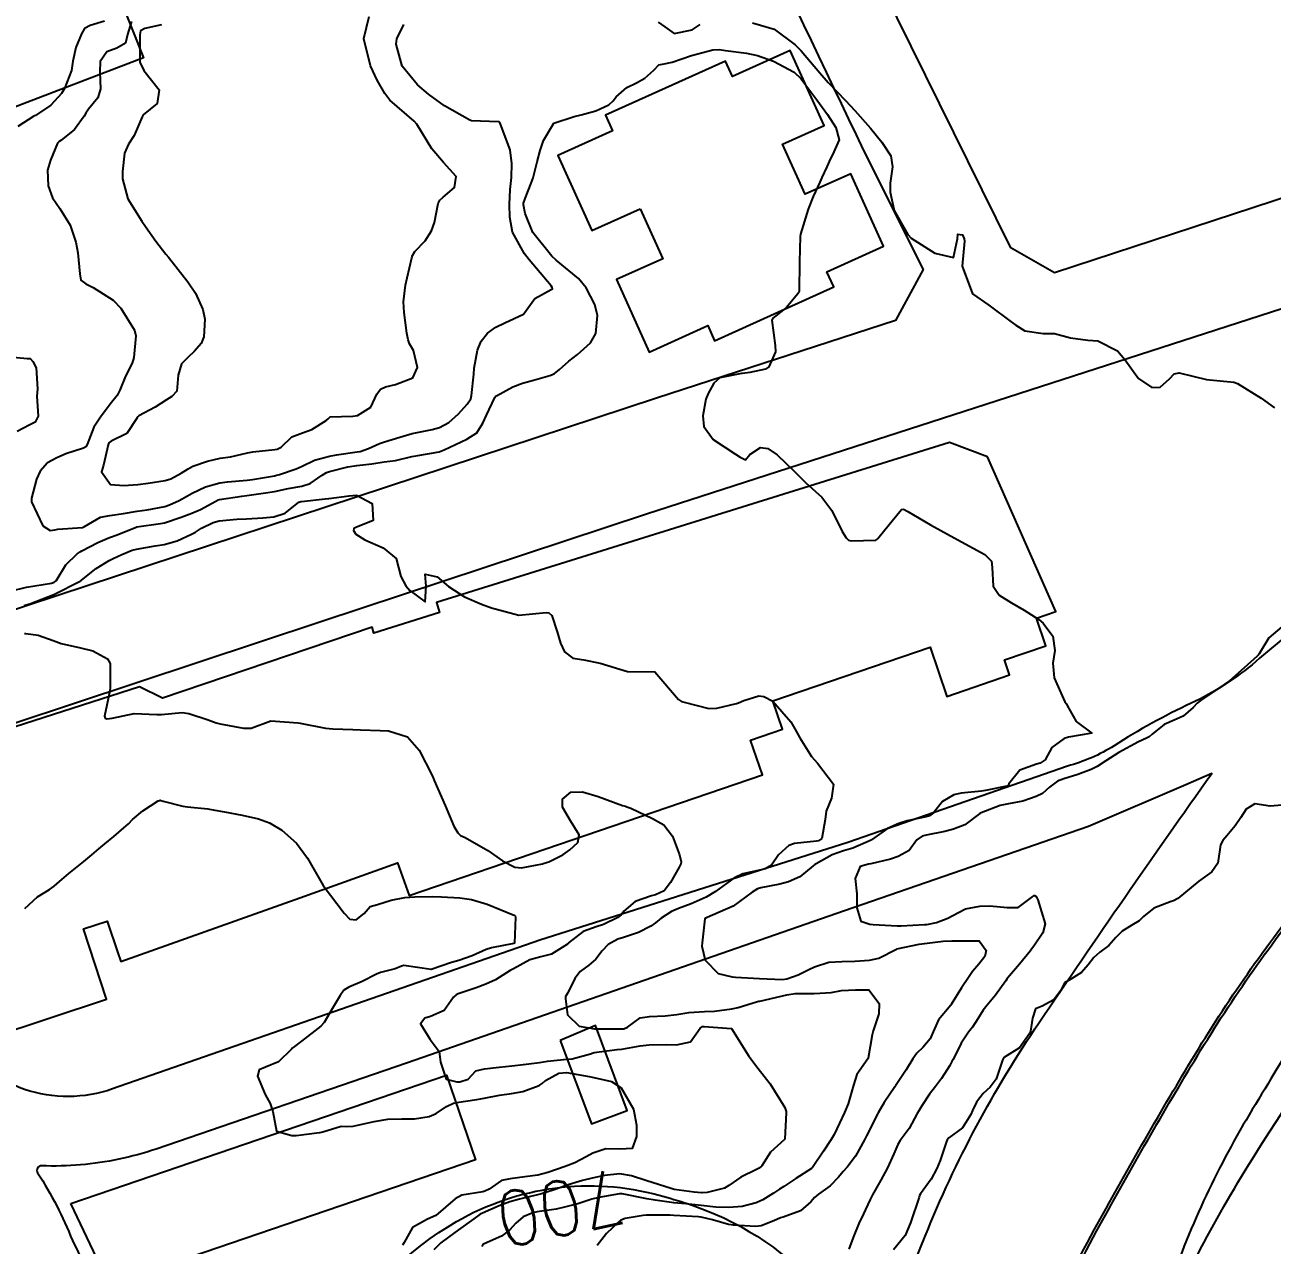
# Model space of a CAD drawing. Header units: metres. Extents: x 286371 to 293043, y 7462578 to 7466404.
# Drawn here: x 289036 to 289127.1, y 7464872.8 to 7464962 of the extents above; entities that cross this region are included whole.
import ezdxf
from ezdxf.enums import TextEntityAlignment as Align

# ---------------------------------------------------------------- set-up
doc = ezdxf.new("R2010")
doc.units = ezdxf.units.M
doc.header["$MEASUREMENT"] = 0
for name, color, linetype in [('Canteiro', 45, 'Continuous'), ('Cotas', 45, 'Continuous'), ('Curvas de Nivel 1m', 11, 'Continuous'), ('Curvas de Nivel 5m', 15, 'Continuous'), ('Edificações', 30, 'Continuous'), ('Vias primárias', 230, 'Continuous')]:
    doc.layers.add(name, color=color, linetype=linetype)
doc.styles.add('Style-STANDARD', font='STANDARD.shx')

msp = doc.modelspace()

# ---------------------------------------------------------------- linework, layer by layer
at = {"layer": 'Canteiro'}
for points in [[(289098.178, 7464701.9, 0.027017), (289100.003, 7464731.798, 0.018919), (289097.597, 7464809.627), (289098.013, 7464817.666, -0.028614), (289098.774, 7464824.632, -0.013156), (289101.615, 7464839.221, -0.029932), (289105.986, 7464854.509, -0.018028), (289110.597, 7464866.243, -0.022449), (289114.309, 7464873.825, -0.010098), (289121.456, 7464886.296, -0.034287), (289129.937, 7464898.451, -0.008331), (289138.009, 7464908.145, -0.034176), (289145.373, 7464915.598, 0.014946), (289149.467, 7464919.435, -0.063965), (289173.518, 7464937.914, 0.002402), (289183.396, 7464943.731, -0.047205), (289194.925, 7464949.197, 0.027512), (289198.744, 7464950.826, -0.012103), (289203.665, 7464953.108)], [(289205.999, 7464952.844), (289201.593, 7464950.841), (289193.269, 7464946.819, 0.014043), (289182.263, 7464941.113, 0.046369), (289162.764, 7464927.803, 0.035702), (289150.593, 7464916.164, -0.017109), (289145.407, 7464910.822, 0.070326), (289132.793, 7464894.716, -0.00539), (289125.688, 7464882.721, 0.052789), (289119.626, 7464869.846, -0.011819), (289115.778, 7464859.568, 0.041488), (289113.037, 7464850.671, -0.0178), (289110.757, 7464841.801, 0.042766), (289109.076, 7464833.581, -0.007377), (289107.329, 7464820.322, 0.047193), (289106.756, 7464809.188, -0.027376), (289106.689, 7464803.457), (289107.056, 7464744.796), (289106.471, 7464715.917, -0.022904), (289104.091, 7464679.929, 0.015582)], [(289037.48, 7464861.499, -0.001873), (289032.039, 7464872.988, 0.003306)]]:
    msp.add_lwpolyline(points, format="xyb", dxfattribs=at)
at = {"layer": 'Curvas de Nivel 1m', "flags": 128}
for points, elevation in [([(289041.798, 7464962.299), (289040.744, 7464962.001), (289040.332, 7464961.779), (289040.123, 7464961.374), (289039.713, 7464960.386), (289039.493, 7464959.383), (289039.381, 7464958.693), (289038.874, 7464957.391), (289038.807, 7464957.257), (289038.667, 7464957.021), (289037.884, 7464956.172), (289036.753, 7464955.423), (289036.674, 7464955.383), (289036.633, 7464955.357), (289035.472, 7464954.596)], 698), ([(289043.78, 7464962.287), (289043.495, 7464961.323), (289043.341, 7464960.706), (289042.714, 7464960.333), (289041.975, 7464960.079), (289041.478, 7464959.353), (289041.452, 7464958.59), (289041.498, 7464957.352), (289041.306, 7464956.703), (289040.642, 7464955.879), (289040.43, 7464955.576), (289040.312, 7464955.369), (289039.6, 7464954.399), (289038.607, 7464953.592), (289038.488, 7464953.514), (289038.379, 7464953.398), (289037.854, 7464952.137), (289037.637, 7464951.409), (289037.684, 7464950.281), (289038.003, 7464949.403), (289038.532, 7464948.607), (289039.3, 7464947.383), (289039.719, 7464946.153), (289039.855, 7464945.374), (289039.999, 7464943.833), (289040.074, 7464943.37), (289040.45, 7464943.097), (289040.966, 7464942.837), (289042.433, 7464941.914), (289043.004, 7464941.326), (289043.985, 7464939.726), (289044.101, 7464939.309), (289043.956, 7464937.725), (289043.821, 7464937.313), (289043.328, 7464936.341), (289042.915, 7464935.326), (289042.718, 7464934.939), (289042.32, 7464934.419), (289041.848, 7464933.805), (289041.502, 7464933.346), (289041.025, 7464932.622), (289040.529, 7464931.361), (289040.45, 7464931.183), (289040.27, 7464931.074), (289038.976, 7464930.671), (289038.259, 7464930.364), (289037.648, 7464930.008), (289037.11, 7464929.411), (289036.835, 7464928.815), (289036.464, 7464927.421), (289036.459, 7464927.172), (289037.285, 7464925.408), (289037.837, 7464925.06), (289038.18, 7464925.117), (289038.404, 7464925.168), (289040.183, 7464925.295), (289040.24, 7464925.307), (289040.334, 7464925.362), (289041.508, 7464926.031), (289042.196, 7464926.154), (289043.198, 7464926.315), (289044.198, 7464926.482), (289044.911, 7464926.582), (289046.205, 7464926.83), (289046.543, 7464926.934), (289047.268, 7464927.259), (289047.871, 7464927.589), (289048.215, 7464927.786), (289049.192, 7464928.263), (289050.224, 7464928.557), (289050.8, 7464928.632), (289052.227, 7464928.741), (289052.619, 7464928.788), (289054.233, 7464929.063), (289054.307, 7464929.079), (289054.58, 7464929.149), (289055.803, 7464929.569), (289056.244, 7464929.78), (289057.143, 7464930.218), (289058.255, 7464930.51), (289058.75, 7464930.593), (289060.26, 7464930.812), (289060.475, 7464930.847), (289061.09, 7464931.052), (289061.89, 7464931.42), (289062.272, 7464931.55), (289063.394, 7464931.901), (289064.281, 7464932.147), (289065.758, 7464932.447), (289066.288, 7464932.59), (289066.969, 7464932.954), (289067.662, 7464933.586), (289068.314, 7464934.295), (289068.563, 7464934.688), (289068.63, 7464934.93), (289068.784, 7464936.491), (289068.83, 7464936.927), (289069.051, 7464938.247), (289069.332, 7464938.92), (289069.804, 7464939.505), (289070.4, 7464939.935), (289071.058, 7464940.241), (289072.414, 7464940.874), (289073.259, 7464942.035), (289074.442, 7464942.68), (289074.538, 7464942.748), (289074.525, 7464942.843), (289074.446, 7464942.947), (289072.826, 7464944.869), (289072.49, 7464945.291), (289071.617, 7464946.888), (289071.434, 7464947.987), (289071.402, 7464948.892), (289071.445, 7464950.007), (289071.541, 7464950.89), (289071.566, 7464951.913), (289071.45, 7464952.892), (289070.747, 7464954.788), (289070.69, 7464954.904), (289070.635, 7464954.945), (289070.589, 7464954.95), (289068.635, 7464955.021), (289068.513, 7464955.06), (289066.652, 7464956.129), (289065.493, 7464956.982), (289064.674, 7464957.66), (289063.567, 7464959.011), (289063.109, 7464960.628), (289063.176, 7464961.018), (289063.674, 7464962.076)], 697), ([(289045.972, 7464962.054), (289044.741, 7464961.771), (289044.442, 7464961.605), (289044.376, 7464961.31), (289044.396, 7464959.613), (289044.384, 7464959.309), (289044.685, 7464958.714), (289045.802, 7464957.287), (289045.655, 7464956.283), (289044.636, 7464955.45), (289044.575, 7464955.365), (289044.556, 7464955.306), (289043.971, 7464953.957), (289043.551, 7464953.32), (289043.257, 7464952.661), (289043.112, 7464951.326), (289043.113, 7464950.779), (289043.503, 7464949.32), (289044.52, 7464947.675), (289044.796, 7464947.3), (289045.561, 7464946.226), (289046.296, 7464945.277), (289046.481, 7464945.049), (289047.901, 7464943.253), (289048.442, 7464942.419), (289048.993, 7464941.236), (289049.132, 7464940.515), (289049.07, 7464939.234), (289048.873, 7464938.751), (289048.378, 7464938.185), (289047.894, 7464937.728), (289047.436, 7464937.258), (289047.192, 7464936.421), (289047.097, 7464935.263), (289046.732, 7464934.864), (289046.324, 7464934.609), (289045.514, 7464934.089), (289044.306, 7464933.455), (289044.228, 7464933.383), (289044.187, 7464933.306), (289043.434, 7464932.17), (289042.278, 7464931.6), (289042.126, 7464931.487), (289042.076, 7464931.337), (289041.741, 7464929.853), (289041.589, 7464929.344), (289042.23, 7464928.429), (289043.204, 7464928.345), (289044.231, 7464928.429), (289045.001, 7464928.524), (289046.236, 7464928.726), (289046.649, 7464928.855), (289047.413, 7464929.257), (289047.914, 7464929.584), (289048.252, 7464929.759), (289049.334, 7464930.146), (289050.257, 7464930.351), (289051.001, 7464930.462), (289052.265, 7464930.743), (289052.637, 7464930.808), (289054.261, 7464930.98), (289054.409, 7464931.005), (289054.71, 7464931.148), (289055.5, 7464931.916), (289056.28, 7464932.198), (289056.952, 7464932.447), (289057.998, 7464933.099), (289058.151, 7464933.243), (289058.299, 7464933.366), (289059.949, 7464933.422), (289060.3, 7464933.463), (289061.273, 7464934.087), (289061.713, 7464935.044), (289061.963, 7464935.408), (289062.335, 7464935.573), (289063.062, 7464935.747), (289064.343, 7464936.237), (289064.688, 7464936.989), (289064.379, 7464938.238), (289064.098, 7464938.709), (289063.989, 7464939.001), (289063.909, 7464939.494), (289063.694, 7464941.005), (289063.664, 7464941.778), (289063.797, 7464943.004), (289063.919, 7464943.546), (289064.253, 7464944.998), (289064.301, 7464945.183), (289064.491, 7464945.459), (289065.242, 7464946.244), (289065.709, 7464946.977), (289065.908, 7464947.589), (289066.192, 7464948.97), (289066.306, 7464949.21), (289066.551, 7464949.432), (289067.369, 7464950.146), (289067.492, 7464950.951), (289066.589, 7464951.987), (289065.72, 7464952.978), (289064.631, 7464954.787), (289064.445, 7464954.997), (289062.657, 7464956.525), (289062.28, 7464957.03), (289061.722, 7464957.995), (289061.23, 7464959.046), (289060.749, 7464961.028), (289060.754, 7464961.054), (289061.14, 7464962.657)], 696), ([(289082.258, 7464962.236), (289082.742, 7464961.897), (289083.437, 7464961.413), (289084.739, 7464961.669), (289085.346, 7464962.075)], 697), ([(289089.171, 7464962.195), (289090.741, 7464961.722), (289092.283, 7464960.571), (289092.718, 7464960.134), (289094.084, 7464958.544), (289094.68, 7464957.834), (289095.951, 7464956.515), (289096.643, 7464955.788), (289097.774, 7464954.487), (289098.609, 7464953.467), (289099.262, 7464952.464), (289099.393, 7464951.651), (289099.223, 7464950.465), (289099.215, 7464949.804), (289099.513, 7464948.46), (289100.508, 7464946.71), (289100.757, 7464946.441), (289102.488, 7464945.336), (289103.84, 7464945.037), (289104.139, 7464946.39), (289104.16, 7464946.739), (289104.509, 7464946.69), (289104.637, 7464946.382), (289104.65, 7464946.234), (289104.474, 7464944.384), (289105.243, 7464942.372), (289106.432, 7464941.534), (289108.058, 7464940.33), (289108.41, 7464940.069), (289109.056, 7464939.663), (289110.402, 7464939.461), (289111.223, 7464939.461), (289112.397, 7464939.151), (289113.665, 7464938.975), (289114.395, 7464938.935), (289115.828, 7464938.213), (289116.375, 7464937.573), (289117.372, 7464936.189), (289118.334, 7464935.523), (289118.953, 7464935.547), (289119.641, 7464936.155), (289119.981, 7464936.52), (289120.351, 7464936.592), (289122.344, 7464936.114), (289124.341, 7464935.909), (289124.607, 7464935.813), (289126.324, 7464934.749), (289127.318, 7464934.039)], 697), ([(289034.92, 7464920.64), (289036.114, 7464920.928), (289037.928, 7464921.215), (289038.112, 7464921.28), (289038.259, 7464921.392), (289038.973, 7464922.547), (289039.804, 7464923.37), (289040.017, 7464923.505), (289040.157, 7464923.584), (289041.315, 7464924.194), (289042.168, 7464924.552), (289042.74, 7464924.759), (289044.105, 7464925.305), (289044.156, 7464925.323), (289044.175, 7464925.327), (289045.886, 7464925.572), (289046.181, 7464925.637), (289047.4, 7464926.046), (289048.19, 7464926.338), (289048.822, 7464926.607), (289049.949, 7464927.218), (289050.115, 7464927.307), (289050.206, 7464927.334), (289051.828, 7464927.572), (289052.211, 7464927.622), (289053.564, 7464927.814), (289054.216, 7464927.926), (289055.226, 7464928.133), (289056.222, 7464928.311), (289056.843, 7464928.497), (289057.714, 7464929.102), (289058.022, 7464929.313), (289058.238, 7464929.39), (289059.597, 7464929.721), (289060.245, 7464929.825), (289061.344, 7464929.951), (289062.25, 7464930.078), (289063.078, 7464930.196), (289064.256, 7464930.467), (289064.7, 7464930.555), (289066.262, 7464930.822), (289066.633, 7464930.967), (289068.276, 7464931.746), (289069.007, 7464932.2), (289069.462, 7464932.917), (289069.712, 7464933.505), (289070.322, 7464934.787), (289070.374, 7464934.853), (289070.458, 7464934.902), (289071.636, 7464935.583), (289072.339, 7464935.84), (289073.143, 7464936.061), (289074.347, 7464936.401), (289074.666, 7464936.523), (289075.058, 7464936.834), (289075.736, 7464937.452), (289076.371, 7464937.942), (289076.837, 7464938.347), (289077.326, 7464938.8), (289077.711, 7464939.478), (289077.834, 7464940.793), (289077.637, 7464941.585), (289077.007, 7464942.806), (289076.454, 7464943.494), (289074.82, 7464944.839), (289074.488, 7464945.132), (289073.098, 7464946.866), (289072.535, 7464948.243), (289072.425, 7464948.876), (289072.431, 7464948.991), (289072.551, 7464949.354), (289072.983, 7464950.453), (289073.119, 7464950.866), (289073.425, 7464952.029), (289073.638, 7464952.859), (289073.896, 7464953.574), (289074.634, 7464954.844), (289076.131, 7464955.333), (289076.644, 7464955.463), (289077.698, 7464955.749), (289078.655, 7464956.185), (289078.966, 7464956.473), (289079.198, 7464956.776), (289079.968, 7464957.471), (289080.68, 7464957.796), (289081.3, 7464958.13), (289081.956, 7464958.736), (289082.323, 7464959.107), (289082.701, 7464959.182), (289083.291, 7464959.301), (289084.711, 7464959.807), (289086.266, 7464960.212), (289086.718, 7464960.23), (289087.187, 7464960.177), (289088.714, 7464959.968), (289089.529, 7464959.795), (289090.706, 7464959.396), (289092.199, 7464958.572), (289092.687, 7464958.12), (289093.871, 7464956.546), (289094.638, 7464955.482), (289095.259, 7464954.525), (289095.491, 7464953.641), (289095.018, 7464952.528), (289094.86, 7464952.261), (289094.581, 7464951.649), (289094.235, 7464950.874), (289094.083, 7464950.542), (289093.602, 7464949.495), (289093.227, 7464948.554), (289092.658, 7464946.723), (289092.633, 7464946.572), (289092.605, 7464944.701), (289092.603, 7464944.572), (289092.575, 7464942.701), (289092.565, 7464942.573), (289092.536, 7464942.48), (289092.44, 7464942.336), (289091.638, 7464941.374), (289090.643, 7464940.601), (289090.575, 7464940.438), (289090.826, 7464938.598), (289090.84, 7464938.135), (289090.36, 7464937.022), (289090.112, 7464936.853), (289088.968, 7464936.625), (289088.43, 7464936.556), (289088.353, 7464936.544), (289086.767, 7464936.238), (289086.342, 7464935.849), (289085.927, 7464935.074), (289085.76, 7464934.673), (289085.522, 7464933.46), (289085.612, 7464932.675), (289086.28, 7464931.718), (289087.922, 7464930.64), (289088.261, 7464930.432), (289088.659, 7464930.228), (289088.964, 7464930.624), (289089.74, 7464931.144), (289090.271, 7464931.054), (289090.971, 7464930.594), (289092.246, 7464929.353), (289093.06, 7464928.562), (289094.218, 7464927.491), (289094.957, 7464926.533), (289095.709, 7464924.993), (289095.993, 7464924.517), (289096.171, 7464924.364), (289096.374, 7464924.307), (289098.162, 7464924.355), (289098.25, 7464924.396), (289098.33, 7464924.482), (289099.159, 7464925.495), (289099.939, 7464926.458), (289100.059, 7464926.604), (289100.206, 7464926.615), (289100.522, 7464926.45), (289102.18, 7464925.469), (289104.164, 7464924.394), (289106.148, 7464923.311), (289106.617, 7464922.831), (289106.68, 7464922.354), (289106.751, 7464920.989), (289107.184, 7464920.348), (289108.096, 7464919.771), (289109.009, 7464919.237), (289110.078, 7464918.552), (289110.403, 7464918.29), (289111.11, 7464917.334), (289111.245, 7464916.28), (289111.118, 7464915.37), (289111.195, 7464914.287), (289111.988, 7464912.543), (289112.096, 7464912.382), (289112.157, 7464912.271), (289112.802, 7464911.093), (289113.954, 7464910.244), (289112.264, 7464909.955), (289111.948, 7464909.858), (289111.028, 7464909.198), (289110.547, 7464908.295), (289110.176, 7464908.045), (289109.919, 7464907.969), (289108.706, 7464907.529), (289107.897, 7464906.53), (289107.833, 7464906.398), (289107.613, 7464906.339), (289106.194, 7464906.055), (289105.889, 7464906.016), (289104.404, 7464905.869), (289103.884, 7464905.74), (289103.039, 7464905.244), (289102.384, 7464904.417), (289102.084, 7464904.198), (289101.86, 7464904.138), (289100.468, 7464903.832), (289099.852, 7464903.641), (289099.032, 7464903.281), (289097.926, 7464902.483), (289097.872, 7464902.445), (289097.833, 7464902.423), (289096.492, 7464901.837), (289095.821, 7464901.647), (289094.987, 7464901.356), (289093.806, 7464900.697), (289093.714, 7464900.637), (289093.605, 7464900.547), (289092.611, 7464899.743), (289091.786, 7464899.386), (289091.152, 7464899.215), (289089.779, 7464898.946), (289089.517, 7464898.869), (289089.124, 7464898.614), (289087.758, 7464897.59), (289085.84, 7464896.767), (289085.745, 7464896.72), (289085.712, 7464896.708), (289085.675, 7464896.675), (289085.481, 7464894.915), (289085.46, 7464894.678), (289085.698, 7464893.634), (289086.654, 7464892.66), (289087.681, 7464892.417), (289087.92, 7464892.401), (289089.679, 7464892.309), (289091.342, 7464892.244), (289091.68, 7464892.291), (289092.501, 7464892.562), (289093.268, 7464892.973), (289093.693, 7464893.166), (289094.735, 7464893.492), (289095.7, 7464893.549), (289096.628, 7464893.573), (289097.702, 7464893.656), (289098.395, 7464893.783), (289099.675, 7464894.455), (289099.699, 7464894.47), (289099.714, 7464894.475), (289101.338, 7464894.812), (289101.721, 7464894.869), (289103.084, 7464895.044), (289103.724, 7464895.055), (289105.026, 7464895.067), (289105.718, 7464895.071), (289106.242, 7464894.356), (289106.133, 7464893.922), (289105.689, 7464893.357), (289105.243, 7464892.811), (289104.95, 7464892.375), (289104.433, 7464891.613), (289103.671, 7464890.394), (289103.644, 7464890.359), (289102.747, 7464889.288), (289102.371, 7464888.413), (289102.136, 7464887.887), (289101.597, 7464887.268), (289101.171, 7464886.85), (289100.885, 7464886.435), (289100.39, 7464885.624), (289099.609, 7464884.454), (289099.587, 7464884.421), (289099.553, 7464884.373), (289098.773, 7464883.229), (289098.334, 7464882.472), (289097.499, 7464880.799), (289097.352, 7464880.497), (289096.679, 7464879.303), (289096.079, 7464878.515), (289095.793, 7464878.185), (289095.453, 7464877.779), (289094.826, 7464877.151), (289093.984, 7464876.546), (289093.679, 7464876.302), (289093.425, 7464875.969), (289092.673, 7464875.307), (289091.408, 7464874.864), (289091.198, 7464874.797), (289090.726, 7464874.595), (289089.79, 7464874.217), (289089.398, 7464874.178), (289087.773, 7464874.264), (289087.399, 7464874.328), (289086.248, 7464874.662), (289085.407, 7464874.851), (289085.211, 7464874.873), (289083.408, 7464874.98), (289083.129, 7464874.988), (289081.408, 7464874.995), (289081.164, 7464874.982), (289079.844, 7464874.758), (289079.529, 7464874.635), (289079.4, 7464874.523), (289078.497, 7464873.668), (289077.805, 7464872.788)], 698), ([(289034.369, 7464937.81), (289036.145, 7464937.65), (289036.367, 7464937.633), (289036.56, 7464937.422), (289036.808, 7464936.967), (289036.896, 7464935.416), (289036.862, 7464934.881), (289036.955, 7464933.415), (289036.736, 7464932.979), (289036.294, 7464932.763), (289035.415, 7464932.31)], 698), ([(289035.938, 7464919.586), (289036.088, 7464919.628), (289036.353, 7464919.694), (289038.099, 7464920.385), (289040.034, 7464921.366), (289040.082, 7464921.398), (289040.115, 7464921.433), (289041.199, 7464922.282), (289042.137, 7464922.878), (289042.444, 7464923.025), (289043.065, 7464923.321), (289043.832, 7464923.627), (289044.15, 7464923.709), (289045.506, 7464923.932), (289046.155, 7464924.035), (289047.11, 7464924.309), (289048.167, 7464924.788), (289048.46, 7464924.95), (289048.886, 7464925.234), (289049.751, 7464925.651), (289050.182, 7464925.768), (289051.483, 7464925.896), (289052.185, 7464925.929), (289053.371, 7464925.982), (289054.188, 7464926.073), (289055.013, 7464926.321), (289055.994, 7464927.128), (289056.149, 7464927.182), (289056.205, 7464927.191), (289057.935, 7464927.372), (289058.209, 7464927.408), (289059.686, 7464927.598), (289060.213, 7464927.644), (289061.373, 7464927.047), (289061.43, 7464925.801), (289060.177, 7464925.281), (289060.024, 7464925.219), (289059.996, 7464925.067), (289060.17, 7464924.805), (289060.84, 7464924.378), (289062.156, 7464923.798), (289063.126, 7464923.02), (289063.448, 7464921.691), (289063.821, 7464921.009), (289064.109, 7464920.677), (289065.238, 7464919.846), (289065.315, 7464920.986), (289065.239, 7464921.876), (289066.125, 7464921.673), (289066.948, 7464920.962), (289068.103, 7464920.214), (289069.347, 7464919.674), (289070.091, 7464919.403), (289072.084, 7464918.884), (289074.087, 7464919.078), (289074.283, 7464919.047), (289074.484, 7464918.846), (289074.89, 7464917.662), (289075.131, 7464916.833), (289075.42, 7464916.202), (289076.038, 7464915.74), (289076.842, 7464915.614), (289078.033, 7464915.37), (289080.024, 7464914.754), (289082.024, 7464914.724), (289083.749, 7464912.698), (289083.982, 7464912.564), (289084.164, 7464912.509), (289085.975, 7464912.056), (289086.56, 7464912.071), (289087.981, 7464912.418), (289088.147, 7464912.467), (289088.521, 7464912.626), (289089.623, 7464912.977), (289089.989, 7464912.936), (289090.652, 7464912.594), (289091.962, 7464911.076), (289092.249, 7464910.57), (289092.609, 7464909.9), (289093.469, 7464908.551), (289093.917, 7464908.061), (289095.079, 7464906.527), (289094.926, 7464905.481), (289094.553, 7464904.534), (289094.46, 7464903.93), (289094.228, 7464902.539), (289093.993, 7464902.381), (289093.831, 7464902.344), (289092.231, 7464902.166), (289091.826, 7464902.029), (289091.052, 7464901.35), (289090.537, 7464900.593), (289090.085, 7464900.315), (289089.799, 7464900.247), (289088.455, 7464899.964), (289087.789, 7464899.633), (289086.452, 7464898.661), (289085.768, 7464898.261), (289084.683, 7464897.767), (289083.755, 7464897.418), (289083.251, 7464897.213), (289082.481, 7464896.723), (289082.082, 7464896.387), (289081.735, 7464896.144), (289080.816, 7464895.659), (289079.722, 7464895.314), (289079.308, 7464895.183), (289078.604, 7464894.781), (289078.176, 7464894.319), (289077.698, 7464893.721), (289077.202, 7464893.291), (289076.577, 7464892.811), (289076.184, 7464892.309), (289075.661, 7464891.267), (289075.505, 7464890.978), (289075.487, 7464890.827), (289075.637, 7464889.658), (289076.488, 7464888.811), (289077.621, 7464888.623), (289077.797, 7464888.617), (289079.622, 7464888.613), (289079.753, 7464888.632), (289080.036, 7464888.758), (289080.954, 7464889.425), (289081.636, 7464889.534), (289082.784, 7464889.57), (289083.638, 7464889.662), (289084.516, 7464889.816), (289085.642, 7464889.899), (289086.381, 7464889.925), (289087.646, 7464890.093), (289088.105, 7464890.18), (289089.53, 7464890.616), (289089.625, 7464890.644), (289089.655, 7464890.648), (289089.69, 7464890.65), (289091.662, 7464891.1), (289092.289, 7464891.197), (289093.664, 7464891.199), (289094.909, 7464891.282), (289095.668, 7464891.42), (289096.68, 7464891.488), (289097.669, 7464891.476), (289098.417, 7464890.473), (289098.384, 7464889.729), (289097.978, 7464888.479), (289097.901, 7464888.189), (289097.616, 7464886.484), (289097.607, 7464886.461), (289097.583, 7464886.427), (289096.78, 7464885.282), (289096.542, 7464884.5), (289096.152, 7464883.131), (289095.889, 7464882.517), (289095.512, 7464881.736), (289095.122, 7464880.908), (289094.92, 7464880.533), (289094.349, 7464879.673), (289093.6, 7464878.552), (289093.537, 7464878.479), (289093.462, 7464878.422), (289092.332, 7464877.69), (289091.442, 7464877.105), (289091.131, 7464876.896), (289090.695, 7464876.596), (289089.917, 7464876.117), (289089.423, 7464875.898), (289088.415, 7464875.633), (289087.418, 7464875.551), (289086.484, 7464875.593), (289085.42, 7464875.713), (289084.293, 7464875.819), (289083.422, 7464875.906), (289082.05, 7464876.099), (289081.426, 7464876.197), (289079.64, 7464876.552), (289079.431, 7464876.562), (289077.925, 7464876.289), (289077.425, 7464876.161), (289076.398, 7464875.837), (289075.419, 7464875.58), (289074.803, 7464875.447), (289073.42, 7464875.239), (289073.107, 7464875.171), (289072.402, 7464874.87), (289071.867, 7464874.415), (289071.394, 7464873.895), (289070.818, 7464873.461), (289069.54, 7464872.912), (289069.44, 7464872.857), (289069.38, 7464872.711)], 699), ([(289127.841, 7464918.028), (289126.887, 7464917.216), (289126.184, 7464916.052), (289126.132, 7464915.964), (289126.041, 7464915.869), (289125.08, 7464915.017), (289124.014, 7464914.084), (289122.846, 7464913.257), (289121.993, 7464912.697), (289121.664, 7464912.444), (289121.375, 7464912.124), (289120.622, 7464911.487), (289119.97, 7464911.203), (289119.245, 7464910.875), (289118.369, 7464910.168), (289118.153, 7464909.969), (289117.949, 7464909.87), (289117.373, 7464909.614), (289115.933, 7464908.826), (289114.983, 7464908.229), (289114.355, 7464907.8), (289113.914, 7464907.59), (289112.933, 7464907.234), (289111.904, 7464906.918), (289111.444, 7464906.738), (289110.862, 7464906.29), (289110.345, 7464905.839), (289109.884, 7464905.605), (289108.928, 7464905.269), (289107.875, 7464905.074), (289107.266, 7464904.95), (289105.865, 7464904.423), (289105.825, 7464904.405), (289105.764, 7464904.366), (289104.685, 7464903.549), (289103.846, 7464903.216), (289103.204, 7464903.044), (289101.84, 7464902.792), (289101.549, 7464902.718), (289101.164, 7464902.434), (289100.601, 7464901.664), (289099.816, 7464901.228), (289099.243, 7464901.033), (289097.807, 7464900.684), (289097.64, 7464900.654), (289097.02, 7464900.496), (289096.669, 7464899.623), (289096.774, 7464898.499), (289096.773, 7464897.485), (289097.088, 7464896.494), (289097.741, 7464896.269), (289097.967, 7464896.255), (289099.74, 7464896.154), (289100.035, 7464896.155), (289101.741, 7464896.251), (289101.898, 7464896.266), (289102.598, 7464896.412), (289103.439, 7464896.709), (289103.751, 7464896.881), (289104.732, 7464897.407), (289105.763, 7464897.602), (289106.506, 7464897.61), (289107.762, 7464897.503), (289108.572, 7464897.508), (289109.651, 7464898.306), (289109.713, 7464898.367), (289109.775, 7464898.372), (289109.893, 7464898.303), (289110.019, 7464898.05), (289110.54, 7464896.292), (289110.381, 7464895.638), (289109.709, 7464894.663), (289109.557, 7464894.457), (289109.442, 7464894.308), (289108.661, 7464893.348), (289107.806, 7464892.332), (289107.748, 7464892.258), (289107.671, 7464892.139), (289106.925, 7464891.075), (289106.308, 7464890.354), (289106.012, 7464889.985), (289105.629, 7464889.362), (289105.245, 7464888.745), (289104.956, 7464888.374), (289104.403, 7464887.582), (289103.814, 7464886.391), (289103.735, 7464886.239), (289103.577, 7464885.955), (289102.966, 7464885), (289102.522, 7464884.41), (289102.106, 7464883.856), (289101.532, 7464882.983), (289101.32, 7464882.635), (289101.204, 7464882.429), (289100.598, 7464881.348), (289099.959, 7464880.447), (289099.779, 7464880.16), (289099.479, 7464879.473), (289099.032, 7464878.463), (289098.547, 7464877.569), (289097.941, 7464876.487), (289097.765, 7464876.153), (289097.418, 7464875.423), (289097.12, 7464874.787), (289096.979, 7464874.501), (289096.518, 7464873.376), (289096.195, 7464872.512)], 697), ([(289035.977, 7464897.431), (289036.914, 7464898.27), (289037.775, 7464898.817), (289038.121, 7464899.057), (289038.518, 7464899.393), (289039.201, 7464899.975), (289039.8, 7464900.465), (289040.301, 7464900.872), (289040.872, 7464901.359), (289041.381, 7464901.79), (289041.826, 7464902.157), (289042.476, 7464902.693), (289043.216, 7464903.324), (289043.549, 7464903.619), (289043.853, 7464903.92), (289044.597, 7464904.569), (289045.726, 7464905.287), (289045.827, 7464905.333), (289045.875, 7464905.335), (289045.918, 7464905.326), (289046.091, 7464905.28), (289047.523, 7464904.906), (289047.868, 7464904.862), (289049.352, 7464904.71), (289049.865, 7464904.625), (289050.571, 7464904.496), (289051.86, 7464904.241), (289053.049, 7464903.974), (289053.852, 7464903.696), (289054.771, 7464903.141), (289055.83, 7464902.19), (289056.638, 7464901.112), (289057.774, 7464899.094), (289059.313, 7464897.071), (289059.738, 7464896.654), (289060.194, 7464896.601), (289060.78, 7464897.049), (289061.215, 7464897.58), (289061.754, 7464897.716), (289062.741, 7464898.038), (289063.762, 7464898.232), (289064.487, 7464898.27), (289065.764, 7464898.294), (289066.442, 7464898.286), (289067.763, 7464898.205), (289068.622, 7464898.071), (289069.757, 7464897.75), (289071.66, 7464896.971), (289071.745, 7464896.937), (289071.81, 7464896.883), (289071.828, 7464896.798), (289071.755, 7464894.884), (289071.727, 7464894.871), (289070.079, 7464894.539), (289069.707, 7464894.418), (289068.661, 7464893.969), (289067.694, 7464893.623), (289067.165, 7464893.48), (289065.684, 7464892.974), (289063.688, 7464893.261), (289063.497, 7464893.198), (289063.038, 7464893.014), (289061.973, 7464892.737), (289061.678, 7464892.621), (289060.626, 7464892.094), (289059.663, 7464891.68), (289059.288, 7464891.442), (289059.015, 7464891.074), (289058.521, 7464890.201), (289057.851, 7464889.091), (289057.62, 7464888.821), (289056.201, 7464887.721), (289055.596, 7464887.271), (289055.525, 7464887.205), (289055.469, 7464887.136), (289054.519, 7464886.211), (289053.574, 7464885.833), (289053.108, 7464885.634), (289052.976, 7464885.173), (289053.544, 7464883.818), (289053.902, 7464883.159), (289054.094, 7464882.588), (289054.367, 7464881.152), (289055.499, 7464880.819), (289055.814, 7464880.815), (289057.503, 7464881.033), (289057.561, 7464881.046), (289057.766, 7464881.101), (289059.091, 7464881.5), (289059.51, 7464881.49), (289059.964, 7464881.519), (289061.516, 7464881.859), (289062.511, 7464882.016), (289063.52, 7464882.047), (289064.466, 7464882.044), (289065.523, 7464882.222), (289066.048, 7464882.445), (289066.801, 7464882.955), (289067.298, 7464883.187), (289067.538, 7464883.234), (289069.005, 7464883.46), (289069.544, 7464883.56), (289070.676, 7464883.769), (289071.549, 7464883.884), (289072.382, 7464884.042), (289073.559, 7464884.491), (289073.784, 7464884.628), (289074.037, 7464884.847), (289075.017, 7464885.388), (289075.573, 7464885.43), (289077.231, 7464885.137), (289077.568, 7464885.078), (289078.846, 7464884.775), (289079.557, 7464884.307), (289080.464, 7464882.75), (289080.678, 7464881.586), (289080.692, 7464880.747), (289080.36, 7464879.878), (289079.49, 7464879.828), (289078.432, 7464879.839), (289077.485, 7464879.524), (289077.012, 7464879.271), (289076.184, 7464878.814), (289075.667, 7464878.625), (289075.47, 7464878.562), (289074.196, 7464878.11), (289073.46, 7464877.931), (289072.531, 7464877.795), (289071.456, 7464877.668), (289070.807, 7464877.541), (289069.91, 7464876.907), (289069.605, 7464876.748), (289069.441, 7464876.713), (289067.919, 7464876.455), (289067.433, 7464876.189), (289066.027, 7464874.972), (289065.41, 7464874.707), (289064.307, 7464874.094), (289063.706, 7464873.01), (289063.583, 7464872.81)], 701), ([(289127.868, 7464904.987), (289126.995, 7464904.909), (289125.869, 7464905.069), (289125.232, 7464904.698), (289124.86, 7464904.069), (289124.444, 7464903.476), (289123.834, 7464902.744), (289123.521, 7464902.397), (289123.356, 7464902.091), (289123.164, 7464900.733), (289122.731, 7464900.1), (289121.784, 7464899.422), (289120.238, 7464898.147), (289119.928, 7464897.985), (289119.761, 7464897.935), (289118.484, 7464897.443), (289117.744, 7464896.835), (289117.414, 7464896.514), (289116.879, 7464896.197), (289116.18, 7464895.755), (289115.72, 7464895.298), (289115.21, 7464894.723), (289114.548, 7464894.232), (289114.096, 7464893.84), (289113.69, 7464893.306), (289113.195, 7464892.738), (289112.417, 7464892.263), (289111.963, 7464891.977), (289111.661, 7464891.405), (289111.191, 7464890.742), (289110.32, 7464890.294), (289109.843, 7464890.099), (289109.631, 7464889.412), (289109.465, 7464888.458), (289109.422, 7464888.307), (289108.676, 7464887.24), (289107.587, 7464886.558), (289107.479, 7464886.443), (289107.436, 7464886.337), (289106.964, 7464884.942), (289106.528, 7464884.35), (289106.011, 7464883.893), (289105.538, 7464883.273), (289105.234, 7464882.663), (289105.115, 7464882.371), (289104.5, 7464881.389), (289103.498, 7464880.649), (289103.375, 7464880.517), (289103.33, 7464880.397), (289102.88, 7464878.996), (289102.619, 7464878.407), (289102.226, 7464877.639), (289101.436, 7464876.553), (289101.371, 7464876.426), (289101.329, 7464876.323), (289100.695, 7464874.445), (289100.32, 7464873.521), (289099.456, 7464872.463)], 696)]:
    msp.add_lwpolyline(points, dxfattribs=dict(at, elevation=elevation))
at = {"layer": 'Curvas de Nivel 5m', "elevation": 700, "flags": 128}
msp.add_lwpolyline([(289035.955, 7464917.537), (289036.056, 7464917.533), (289036.952, 7464917.421), (289038.048, 7464917.031), (289038.63, 7464916.811), (289040.041, 7464916.495), (289040.947, 7464916.266), (289042.029, 7464915.689), (289042.227, 7464915.331), (289042.215, 7464913.558), (289042.187, 7464913.341), (289041.978, 7464912.301), (289041.814, 7464911.499), (289041.846, 7464911.346), (289041.963, 7464911.3), (289042.355, 7464911.337), (289043.97, 7464911.677), (289045.627, 7464911.621), (289045.969, 7464911.612), (289047.472, 7464911.752), (289047.971, 7464911.692), (289049.373, 7464911.223), (289049.961, 7464911.003), (289050.247, 7464910.923), (289051.955, 7464910.602), (289052.511, 7464910.621), (289053.964, 7464911.154), (289055.962, 7464911.007), (289056.098, 7464910.986), (289057.957, 7464910.613), (289058.484, 7464910.558), (289059.956, 7464910.516), (289060.523, 7464910.489), (289061.955, 7464910.435), (289062.567, 7464910.413), (289063.949, 7464909.977), (289064.807, 7464908.991), (289065.737, 7464907.146), (289065.815, 7464906.976), (289065.901, 7464906.774), (289066.689, 7464904.962), (289067.343, 7464903.453), (289067.619, 7464902.948), (289067.831, 7464902.76), (289068.162, 7464902.607), (289069.815, 7464901.673), (289070.891, 7464900.898), (289071.797, 7464900.444), (289072.273, 7464900.401), (289073.802, 7464900.701), (289073.926, 7464900.729), (289074.279, 7464900.847), (289075.296, 7464901.348), (289075.817, 7464901.704), (289076.388, 7464902.254), (289076.502, 7464902.814), (289075.849, 7464903.833), (289075.269, 7464904.833), (289075.278, 7464905.429), (289075.881, 7464905.939), (289076.743, 7464905.95), (289077.876, 7464905.614), (289079.666, 7464904.968), (289079.866, 7464904.904), (289079.973, 7464904.869), (289080.265, 7464904.758), (289081.853, 7464904.016), (289082.673, 7464903.544), (289083.324, 7464902.712), (289083.814, 7464901.355), (289083.935, 7464900.831), (289083.917, 7464900.702), (289083.8, 7464900.455), (289083.177, 7464899.32), (289082.707, 7464898.72), (289082.066, 7464898.434), (289081.768, 7464898.358), (289080.576, 7464897.938), (289079.751, 7464897.225), (289079.554, 7464896.961), (289079.309, 7464896.771), (289078.268, 7464896.255), (289077.733, 7464896.089), (289076.792, 7464895.745), (289075.715, 7464894.905), (289075.677, 7464894.863), (289075.634, 7464894.826), (289074.462, 7464894.083), (289073.699, 7464893.88), (289072.897, 7464893.665), (289071.686, 7464893.02), (289071.599, 7464892.972), (289071.442, 7464892.888), (289070.375, 7464892.202), (289069.669, 7464891.893), (289068.957, 7464891.633), (289067.658, 7464891.176), (289067.491, 7464891.112), (289067.299, 7464890.95), (289066.632, 7464889.967), (289065.632, 7464889.529), (289065.209, 7464889.402), (289064.888, 7464888.985), (289065.607, 7464887.842), (289066.259, 7464886.964), (289066.348, 7464886.197), (289066.769, 7464884.956), (289067.561, 7464884.737), (289067.763, 7464884.739), (289068.379, 7464884.932), (289068.951, 7464885.546), (289069.576, 7464885.693), (289070.653, 7464885.823), (289071.579, 7464885.914), (289072.432, 7464886.021), (289073.584, 7464886.157), (289074.18, 7464886.25), (289075.588, 7464886.397), (289075.978, 7464886.429), (289077.311, 7464886.799), (289077.515, 7464886.876), (289077.596, 7464886.894), (289079.263, 7464887.106), (289079.6, 7464887.147), (289080.96, 7464887.388), (289081.605, 7464887.464), (289082.85, 7464887.471), (289083.605, 7464887.455), (289084.635, 7464887.663), (289085.347, 7464888.679), (289085.511, 7464888.791), (289085.626, 7464888.801), (289087.624, 7464888.644), (289088.894, 7464886.625), (289089.581, 7464885.726), (289090.442, 7464884.601), (289091.528, 7464882.862), (289091.618, 7464882.583), (289091.621, 7464882.484), (289091.528, 7464880.584), (289091.518, 7464880.56), (289091.493, 7464880.536), (289090.475, 7464879.604), (289089.849, 7464878.609), (289089.642, 7464878.431), (289089.46, 7464878.342), (289088.301, 7464877.782), (289087.442, 7464877.162), (289087.115, 7464876.974), (289085.85, 7464876.668), (289085.474, 7464876.633), (289085.434, 7464876.638), (289084.904, 7464876.682), (289083.437, 7464876.882), (289083.208, 7464876.938), (289081.446, 7464877.518), (289080.322, 7464877.886), (289079.459, 7464878.016), (289078.348, 7464877.889), (289077.452, 7464877.708), (289076.726, 7464877.528), (289075.449, 7464877.133), (289075.219, 7464877.056), (289074.603, 7464876.837), (289073.736, 7464876.552), (289073.438, 7464876.478), (289072.127, 7464876.18), (289071.431, 7464875.984), (289070.637, 7464875.685), (289069.418, 7464875.146), (289069.269, 7464875.064), (289069.071, 7464874.92), (289067.396, 7464873.741), (289066.386, 7464872.969), (289065.879, 7464872.474)], dxfattribs=at)
at = {"layer": 'Edificações'}
for points in [[(289030.856, 7464990.819), (289071.601, 7465006.715), (289080.391, 7464987.854), (289077.512, 7464986.71), (289080.949, 7464978.563), (289069.922, 7464974.132), (289070.971, 7464970.868), (289055.342, 7464964.635), (289049.218, 7464979.547), (289046.964, 7464978.803), (289047.852, 7464976.437), (289045.813, 7464975.649), (289046.964, 7464972.659), (289044.956, 7464971.8), (289040.482, 7464970.124), (289044.663, 7464959.62), (289007.277, 7464945.317)], [(289080.945, 7464948.592), (289082.6, 7464944.938), (289079.222, 7464943.409), (289081.617, 7464938.118), (289085.888, 7464940.051), (289086.393, 7464938.935), (289095.098, 7464942.875), (289094.593, 7464943.991), (289098.733, 7464945.865), (289096.338, 7464951.157), (289093.008, 7464949.65), (289091.354, 7464953.304), (289091.354, 7464953.304), (289094.397, 7464954.681), (289091.91, 7464960.174), (289087.696, 7464958.267), (289087.185, 7464959.396), (289078.414, 7464955.426), (289078.925, 7464954.297), (289074.939, 7464952.492), (289077.426, 7464946.999), (289080.945, 7464948.592)], [(289033.473, 7464887.982), (289041.958, 7464890.787), (289040.257, 7464895.932), (289042.007, 7464896.51), (289042.779, 7464894.175), (289042.985, 7464893.554), (289056.072, 7464898.216), (289063.217, 7464900.757), (289064.064, 7464898.375), (289089.883, 7464907.196), (289089.013, 7464909.743), (289091.358, 7464910.544), (289090.655, 7464912.603), (289102.135, 7464916.525), (289103.361, 7464912.935), (289107.949, 7464914.503), (289107.573, 7464915.604), (289110.596, 7464916.637), (289109.908, 7464918.65), (289111.317, 7464919.131), (289106.339, 7464930.452), (289103.545, 7464931.505), (289066.06, 7464919.793), (289066.288, 7464919.064), (289061.497, 7464917.567), (289061.364, 7464917.992), (289046.046, 7464912.81), (289044.366, 7464913.639), (289026.851, 7464908.006)]]:
    msp.add_lwpolyline(points, dxfattribs=at)
for points in [[(289075.114, 7464887.76), (289077.388, 7464881.669), (289080.012, 7464882.649), (289077.69, 7464888.868)], [(289039.343, 7464875.851), (289066.794, 7464885.247), (289068.916, 7464879.047), (289042.177, 7464869.895)]]:
    msp.add_lwpolyline(points, close=True, dxfattribs=at)
at = {"layer": 'Vias primárias'}
for points in [[(289097.283, 7464952.844), (289101.625, 7464944.153), (289099.62, 7464940.424), (289082.142, 7464934.751), (289022.984, 7464915.236, -0.148062), (289019.549, 7464915.579, -0.190786), (289018.81, 7464916.297), (289002.35, 7464952.844), (288992.791, 7464974.539), (288994.248, 7464979.532), (289062.106, 7465005.184), (289069.637, 7465008.031, -0.387925), (289071.827, 7465007.159, -0.006154), (289080.007, 7464989.771, 0.005111)], [(289097.822, 7464863.71), (289101.777, 7464873.472, -0.052487), (289110.107, 7464889.095, -0.005653), (289122.726, 7464907.304), (289120.839, 7464906.472), (289113.703, 7464903.423), (289095.882, 7464897.256), (289063.882, 7464886.105), (289045.574, 7464879.836, -0.061348), (289040.058, 7464878.676, -0.030883), (289037.213, 7464878.61, 0.607389), (289036.916, 7464878.088, -0.049172), (289039.459, 7464873.152), (289042.324, 7464867.278), (289044.66, 7464862.837, 0.094068), (289056.663, 7464847.74, 0.754783), (289056.928, 7464847.915), (289056.557, 7464850.118, -0.075863), (289056.421, 7464858.894, -0.1024), (289058.98, 7464866.129, -0.12556), (289067.52, 7464874.524, -0.201315), (289082.347, 7464876.458, -0.012006), (289084.472, 7464875.821, -0.125821), (289093.766, 7464869.916, -0.088015)]]:
    msp.add_lwpolyline(points, format="xyb", close=True, dxfattribs=at)
msp.add_lwpolyline([(289077.929, 7465006.682), (289108.001, 7464945.784), (289111.22, 7464943.936), (289151.88, 7464957.26), (289173.33, 7464964.484)], dxfattribs=at)
for points, elevation in [([(289097.98, 7464701.923, 0.027017), (289099.803, 7464731.8, 0.018922), (289097.397, 7464809.625), (289097.813, 7464817.676, -0.028614), (289098.576, 7464824.665, -0.013156), (289101.42, 7464839.264, -0.029932), (289105.797, 7464854.575, -0.018028), (289110.413, 7464866.323, -0.022449), (289114.134, 7464873.921, -0.010098), (289121.285, 7464886.399, -0.034287), (289129.781, 7464898.577, -0.008331), (289137.858, 7464908.276, -0.034176), (289145.241, 7464915.748, 0.014946), (289149.326, 7464919.577, -0.063965), (289173.417, 7464938.087, 0.002402), (289183.294, 7464943.903, -0.047205), (289194.857, 7464949.385, 0.027512), (289198.656, 7464951.006, -0.012103), (289203.586, 7464953.291, -0.207881)], 701.571), ([(289107.378, 7464808.097), (289107.833, 7464819.194), (289108.958, 7464828.407, -0.02852), (289111.098, 7464840.269, -0.000383), (289113.345, 7464849.603, -0.03879), (289118.266, 7464864.727, -0.042115), (289125.694, 7464879.124, -0.033869), (289146.719, 7464908.07, -0.043284), (289159.177, 7464920.602, -0.02338), (289179.223, 7464936.004, -0.02394), (289195.81, 7464946.414, -0.021683), (289209.081, 7464953.143, 0.363178)], 697.376)]:
    msp.add_lwpolyline(points, format="xyb", dxfattribs=dict(at, elevation=elevation))
for points in [[(289174.348, 7464952.844), (289172.536, 7464951.707), (289162.77, 7464945.059, 0.007002), (289156.678, 7464940.786, 0.024454), (289142.348, 7464929.327, -0.010232), (289130.536, 7464919.317, 0.006265), (289125.937, 7464915.481, -0.067221), (289121.211, 7464912.429, 0.03215), (289115.586, 7464909.331, -0.076863), (289112.173, 7464907.831), (289096.123, 7464902.261), (289073.616, 7464895.099), (289042.393, 7464884.228, -0.166435), (289035.961, 7464884.194, -0.27919), (289031.99, 7464888.893), (289026.111, 7464908.189), (289030.625, 7464909.466), (289057.602, 7464918.417), (289081.417, 7464926.286), (289161.47, 7464952.171)], [(289037.66, 7464861.585, -0.001873), (289032.22, 7464873.073, 0.003306)]]:
    msp.add_lwpolyline(points, format="xyb", dxfattribs=at)

# ---------------------------------------------------------------- texts
at = {"layer": 'Cotas', "style": 'Style-STANDARD'}
msp.add_text('700', height=4, rotation=192.14748, dxfattribs=at).set_placement((289075.123, 7464875.507, 700), align=Align.MIDDLE_CENTER)

doc.saveas('drawing.dxf')
